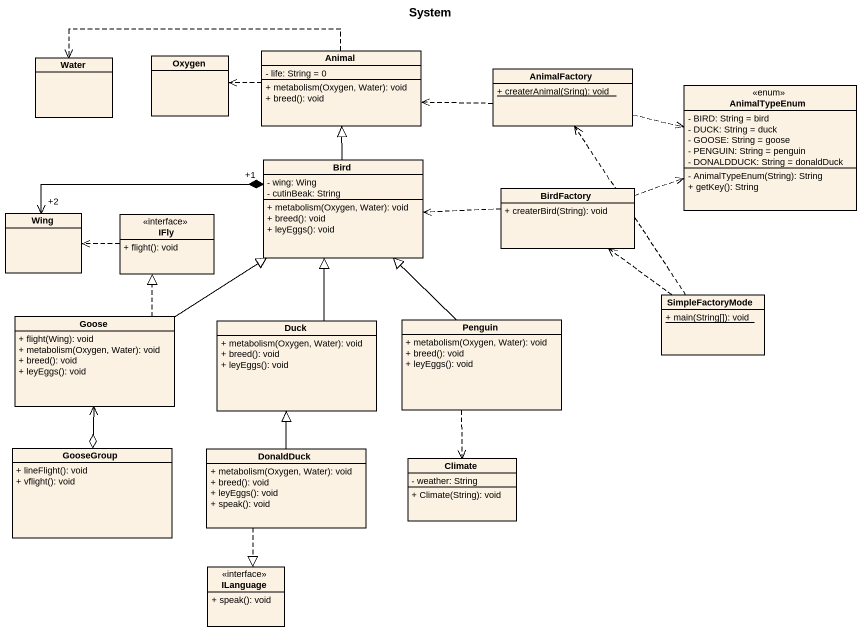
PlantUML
@startuml
title System
hide circle
hide empty members
skinparam classAttributeIconSize 0
class Water
class Oxygen
class Animal {
  - life: String = 0
  + metabolism(Oxygen, Water): void
  + breed(): void
}
class AnimalFactory {
  {static} + createrAnimal(Sring): void
}
class AnimalTypeEnum <<enum>> {
  - BIRD: String = bird
  - DUCK: String = duck
  - GOOSE: String = goose
  - PENGUIN: String = penguin
  - DONALDDUCK: String = donaldDuck
  - AnimalTypeEnum(String): String
  + getKey(): String
}
class Bird {
  - wing: Wing
  - cutinBeak: String
  + metabolism(Oxygen, Water): void
  + breed(): void
  + leyEggs(): void
}
class Wing
class IFly <<interface>> {
  + flight(): void
}
class BirdFactory {
  + createrBird(String): void
}
class SimpleFactoryMode {
  {static} + main(String[]): void
}
class Goose {
  + flight(Wing): void
  + metabolism(Oxygen, Water): void
  + breed(): void
  + leyEggs(): void
}
class Duck {
  + metabolism(Oxygen, Water): void
  + breed(): void
  + leyEggs(): void
}
class Penguin {
  + metabolism(Oxygen, Water): void
  + breed(): void
  + leyEggs(): void
}
class GooseGroup {
  + lineFlight(): void
  + vflight(): void
}
class DonaldDuck {
  + metabolism(Oxygen, Water): void
  + breed(): void
  + leyEggs(): void
  + speak(): void
}
class Climate {
  - weather: String
  + Climate(String): void
}
class ILanguage <<interface>> {
  + speak(): void
}
Animal .left.> Water
Animal .left.> Oxygen
AnimalFactory .left.> Animal
AnimalFactory .right.> AnimalTypeEnum
Bird -up-|> Animal
Wing "+2" <-right-* "+1" Bird
IFly .left.> Wing
BirdFactory .right.> AnimalTypeEnum
BirdFactory .left.> Bird
SimpleFactoryMode .up.> AnimalFactory
SimpleFactoryMode .up.> BirdFactory
Goose -up-|> Bird
Goose .up.|> IFly
Goose <--o GooseGroup
Duck -up-|> Bird
Penguin -up-|> Bird
Penguin ..> Climate
DonaldDuck -up-|> Duck
DonaldDuck ..|> ILanguage
@enduml
